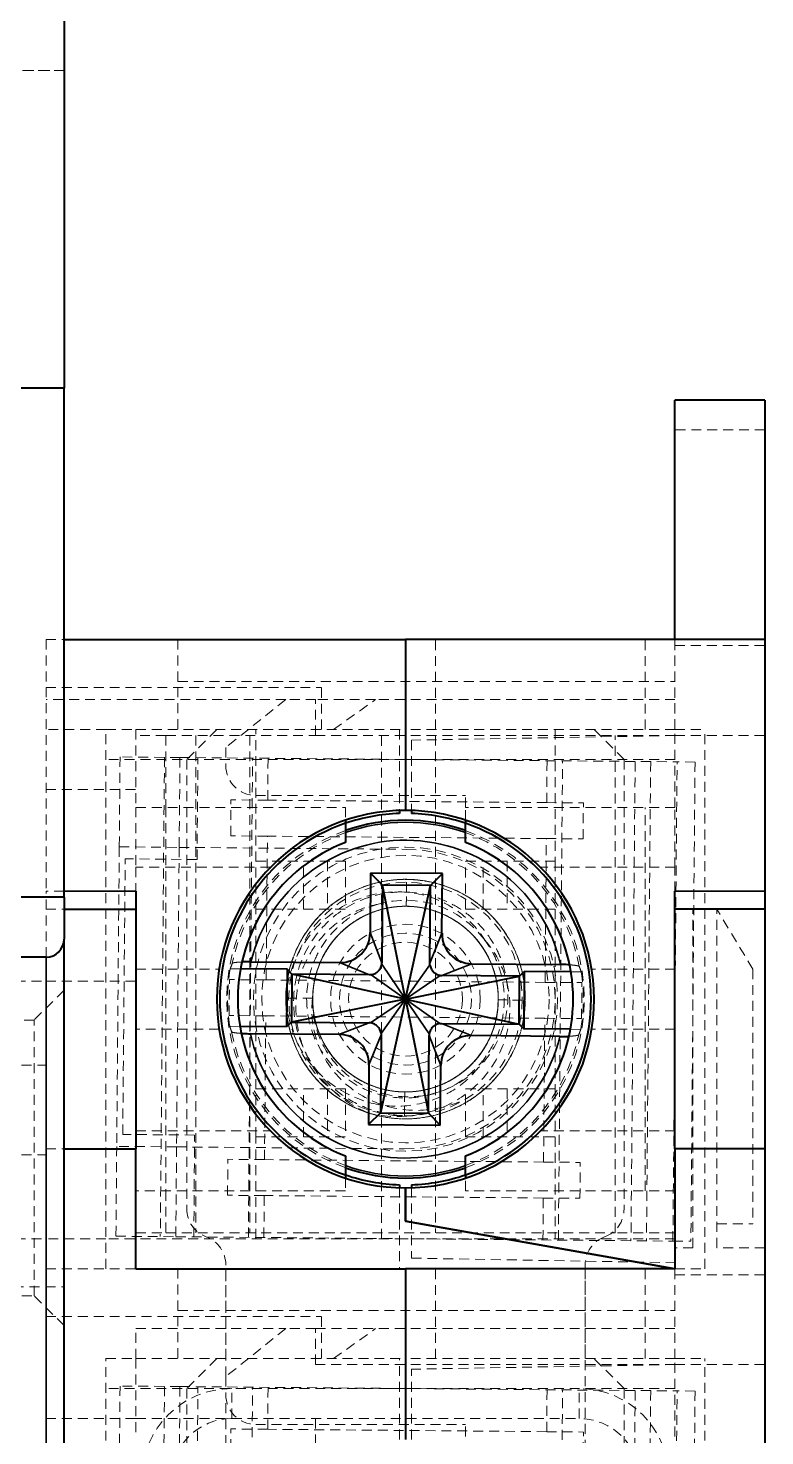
# Model space of a CAD drawing. Header units: inches. Extents: x 6934 to 18973, y 4254 to 7629.
# Drawn here: x 17143.18 to 17155.48, y 4884.96 to 4908.46 of the extents above; entities that cross this region are included whole.
import ezdxf

# ---------------------------------------------------------------- set-up
doc = ezdxf.new("R2010")
doc.units = ezdxf.units.IN
doc.header["$MEASUREMENT"] = 0
doc.linetypes.add('입력 정류부 ASSY$0$DASHED', pattern=[0.2067, 0.1654, -0.0413])
for name, color, linetype, lineweight, true_color in [('입력 정류부 ASSY$0$가려진 것(ISO)', 2, '입력 정류부 ASSY$0$DASHED', 18, 0xffff00), ('입력 정류부 ASSY$0$가려진 좁은 것(ISO)', 2, '입력 정류부 ASSY$0$DASHED', 18, 0xffff00), ('입력 정류부 ASSY$0$가시적인 것(ISO)', 3, 'Continuous', 40, 0x00ff00), ('입력 정류부 ASSY$0$가시적인 좁은 것(ISO)', 3, 'Continuous', 35, 0x00ff00)]:
    doc.layers.add(name, color=color, linetype=linetype, lineweight=lineweight, true_color=true_color)

# ---------------------------------------------------------------- blocks, each defined once
blk = doc.blocks.new('입력 정류부 ASSY')
at = {"layer": '입력 정류부 ASSY$0$가려진 것(ISO)'}
for p, q in [((489.704, 647.74), (488.504, 647.74)), ((488.504, 647.74), (489.704, 647.74)), ((489.404, 638.24), (489.404, 634.04)), ((489.404, 638.24), (489.704, 638.24)), ((491.604, 638.24), (491.604, 636.74)), ((499.404, 636.74), (499.404, 638.24)), ((499.904, 638.24), (499.904, 636.74)), ((499.904, 636.74), (499.904, 638.24)), ((499.904, 638.14), (501.404, 638.14)), ((491.604, 637.54), (499.904, 637.54)), ((489.404, 637.44), (494.004, 637.44)), ((493.404, 637.24), (492.404, 636.44)), ((493.904, 637.24), (493.404, 637.24)), ((493.904, 636.64), (493.904, 637.24)), ((494.004, 636.74), (494.004, 637.44)), ((494.204, 636.74), (494.904, 637.24)), ((499.904, 637.24), (494.904, 637.24)), ((490.404, 636.74), (489.404, 636.74)), ((490.404, 636.74), (490.904, 636.74)), ((490.404, 627.74), (490.404, 636.74)), ((490.904, 636.74), (490.904, 635.44)), ((490.904, 636.74), (495.404, 636.74)), ((491.404, 636.64), (490.904, 636.64)), ((491.404, 636.64), (493.904, 636.64)), ((492.254, 636.74), (491.754, 636.24)), ((491.904, 636.64), (491.904, 628.34)), ((492.804, 636.64), (492.804, 628.34)), ((492.904, 634.54), (492.904, 636.74)), ((499.904, 636.64), (493.904, 636.64)), ((495.004, 628.24), (495.004, 636.74)), ((495.304, 636.74), (495.304, 635.389)), ((499.904, 636.74), (495.404, 636.74)), ((499.904, 636.64), (495.504, 636.563)), ((495.504, 636.563), (495.504, 635.389)), ((495.904, 636.64), (495.904, 628.34)), ((497.904, 636.74), (497.904, 634.54)), ((499.054, 636.24), (498.554, 636.74)), ((499.904, 635.44), (499.904, 636.74)), ((499.904, 636.74), (500.404, 636.74)), ((499.904, 636.64), (501.404, 636.64)), ((500.404, 627.74), (500.404, 636.74)), ((492.404, 636.44), (492.404, 636.14)), ((490.639, 636.282), (490.626, 634.782)), ((491.639, 636.273), (490.639, 636.282)), ((491.639, 636.273), (499.939, 636.201)), ((491.754, 636.24), (491.754, 628.74)), ((491.924, 634.571), (491.939, 636.271)), ((499.054, 636.24), (499.054, 628.74)), ((499.869, 628.201), (499.939, 636.201)), ((500.239, 636.198), (499.939, 636.201)), ((500.239, 636.198), (500.169, 628.199)), ((489.404, 635.74), (490.904, 635.74)), ((492.904, 635.64), (496.404, 635.64)), ((496.404, 635.44), (496.404, 635.64)), ((490.904, 635.44), (490.904, 634.44)), ((490.904, 635.44), (494.404, 635.44)), ((492.486, 634.966), (492.491, 635.566)), ((493.104, 635.56), (492.491, 635.566)), ((497.762, 635.52), (493.104, 635.56)), ((494.404, 635.44), (494.404, 635.227)), ((496.404, 635.227), (496.404, 635.44)), ((499.904, 635.44), (496.404, 635.44)), ((497.762, 635.52), (498.375, 635.514)), ((498.37, 634.914), (498.375, 635.514)), ((499.904, 634.44), (499.904, 635.44)), ((493.099, 634.96), (492.486, 634.966)), ((497.757, 634.92), (493.099, 634.96)), ((497.757, 634.92), (498.37, 634.914)), ((490.626, 634.782), (490.583, 629.782)), ((490.626, 634.782), (491.626, 634.773)), ((491.626, 634.773), (491.583, 629.774)), ((491.626, 634.773), (495.426, 634.74)), ((490.684, 629.981), (490.725, 634.581)), ((491.924, 634.571), (490.725, 634.581)), ((490.904, 634.44), (490.904, 634.04)), ((493.15, 634.44), (490.904, 634.44)), ((492.904, 633.74), (492.904, 634.54)), ((494.404, 634.54), (492.904, 634.54)), ((493.704, 633.74), (493.704, 634.54)), ((494.404, 634.54), (494.404, 633.74)), ((496.404, 633.74), (496.404, 634.54)), ((497.904, 634.54), (496.404, 634.54)), ((497.104, 634.54), (497.104, 633.74)), ((499.904, 634.44), (497.659, 634.44)), ((497.904, 634.54), (497.904, 633.74)), ((499.904, 634.04), (499.904, 634.44)), ((489.404, 633.74), (489.404, 634.04)), ((489.404, 632.94), (489.404, 633.74)), ((489.404, 633.74), (489.704, 633.74)), ((492.904, 630.74), (492.904, 633.74)), ((492.904, 633.74), (494.404, 633.74)), ((496.404, 633.74), (497.904, 633.74)), ((497.904, 633.74), (497.904, 630.74)), ((500.204, 628.09), (500.204, 633.74)), ((500.604, 628.09), (500.604, 633.74)), ((501.204, 632.74), (500.604, 633.74)), ((487.304, 632.54), (489.404, 632.54)), ((489.404, 632.54), (490.904, 632.54)), ((490.904, 632.74), (492.294, 632.74)), ((492.46, 631.966), (492.465, 632.566)), ((493.078, 632.561), (492.465, 632.566)), ((492.65, 632.744), (492.479, 632.746)), ((497.736, 632.52), (493.078, 632.561)), ((498.338, 632.695), (498.167, 632.696)), ((499.904, 632.74), (498.514, 632.74)), ((501.204, 632.74), (501.204, 628.49)), ((489.704, 632.39), (489.204, 631.89)), ((497.736, 632.52), (498.349, 632.515)), ((498.344, 631.915), (498.349, 632.515)), ((489.204, 631.89), (488.204, 631.89)), ((489.204, 627.29), (489.204, 631.89)), ((493.072, 631.961), (492.46, 631.966)), ((497.731, 631.92), (493.072, 631.961)), ((497.731, 631.92), (498.344, 631.915)), ((492.294, 631.74), (490.904, 631.74)), ((492.642, 631.784), (492.471, 631.786)), ((498.33, 631.735), (498.159, 631.736)), ((499.904, 631.74), (498.514, 631.74)), ((486.604, 631.14), (489.404, 631.14)), ((492.904, 629.94), (492.904, 630.74)), ((494.404, 630.74), (492.904, 630.74)), ((493.704, 629.94), (493.704, 630.74)), ((494.404, 630.74), (494.404, 629.94)), ((496.404, 629.94), (496.404, 630.74)), ((497.904, 630.74), (496.404, 630.74)), ((497.104, 630.74), (497.104, 629.94)), ((497.904, 630.74), (497.904, 629.94)), ((491.884, 629.971), (490.684, 629.981)), ((490.904, 630.04), (493.15, 630.04)), ((491.87, 628.271), (491.884, 629.971)), ((499.904, 630.04), (497.659, 630.04)), ((489.404, 629.74), (489.704, 629.74)), ((490.583, 629.782), (490.57, 628.282)), ((491.583, 629.774), (490.583, 629.782)), ((491.583, 629.774), (495.382, 629.74)), ((492.904, 628.24), (492.904, 629.94)), ((492.904, 629.94), (494.404, 629.94)), ((496.404, 629.94), (497.904, 629.94)), ((497.904, 629.94), (497.904, 628.24)), ((486.604, 629.64), (489.404, 629.64)), ((492.434, 628.966), (492.439, 629.566)), ((493.051, 629.561), (492.439, 629.566)), ((497.71, 629.52), (493.051, 629.561)), ((497.71, 629.52), (498.323, 629.515)), ((498.317, 628.915), (498.323, 629.515)), ((494.404, 629.253), (494.404, 629.04)), ((496.404, 629.04), (496.404, 629.253)), ((494.404, 629.04), (490.904, 629.04)), ((495.304, 629.092), (495.304, 627.74)), ((495.504, 629.092), (495.504, 627.917)), ((499.904, 629.04), (496.404, 629.04)), ((493.046, 628.961), (492.434, 628.966)), ((497.705, 628.92), (493.046, 628.961)), ((497.705, 628.92), (498.317, 628.915)), ((490.904, 628.34), (491.404, 628.34)), ((491.404, 628.34), (498.904, 628.34)), ((499.904, 628.34), (498.904, 628.34)), ((500.604, 628.49), (501.204, 628.49)), ((487.304, 628.24), (489.404, 628.24)), ((490.404, 628.24), (489.404, 628.24)), ((490.57, 628.282), (491.57, 628.274)), ((491.57, 628.274), (499.869, 628.201)), ((499.869, 628.201), (500.169, 628.199)), ((500.204, 628.09), (499.904, 628.09)), ((501.404, 628.09), (500.604, 628.09)), ((495.504, 627.917), (499.904, 627.84)), ((489.404, 627.74), (490.904, 627.74)), ((491.604, 627.74), (491.604, 626.24)), ((492.404, 625.94), (492.404, 627.804)), ((492.404, 626.24), (492.404, 627.74)), ((498.404, 627.804), (498.404, 622.94)), ((498.404, 626.24), (498.404, 627.74)), ((498.404, 626.24), (498.404, 627.74)), ((499.404, 626.24), (499.404, 627.74)), ((499.904, 626.24), (499.904, 627.74)), ((499.904, 626.24), (499.904, 627.74)), ((499.904, 627.74), (500.404, 627.74)), ((499.904, 627.64), (501.404, 627.64)), ((473.204, 627.44), (489.704, 627.44)), ((488.204, 627.29), (489.204, 627.29)), ((489.704, 626.79), (489.204, 627.29)), ((489.404, 626.94), (494.004, 626.94)), ((491.604, 627.04), (499.904, 627.04)), ((494.004, 626.24), (494.004, 626.94)), ((490.904, 626.24), (490.904, 626.74)), ((490.904, 626.74), (493.404, 626.74)), ((493.404, 626.74), (492.404, 625.94)), ((493.904, 626.74), (493.404, 626.74)), ((493.904, 626.74), (494.904, 626.74)), ((493.904, 626.14), (493.904, 626.74)), ((494.204, 626.24), (494.904, 626.74)), ((499.904, 626.74), (494.904, 626.74)), ((490.404, 626.24), (490.904, 626.24)), ((490.404, 617.44), (490.404, 626.24)), ((490.904, 626.24), (490.904, 624.94)), ((490.904, 626.24), (495.404, 626.24)), ((492.254, 626.24), (491.754, 625.74)), ((495.304, 624.889), (495.304, 626.24)), ((499.904, 626.24), (495.404, 626.24)), ((499.054, 625.74), (498.554, 626.24)), ((499.904, 624.94), (499.904, 626.24)), ((499.904, 626.24), (500.404, 626.24)), ((500.404, 617.44), (500.404, 626.24)), ((499.904, 626.14), (493.904, 626.14)), ((499.904, 626.14), (495.504, 626.063)), ((495.504, 624.889), (495.504, 626.063)), ((499.904, 626.14), (501.404, 626.14)), ((490.639, 625.782), (490.626, 624.282)), ((491.639, 625.773), (490.639, 625.782)), ((491.639, 625.773), (499.939, 625.701)), ((491.754, 625.74), (491.754, 618.377)), ((491.924, 624.071), (491.939, 625.771)), ((492.404, 625.94), (492.404, 625.64)), ((499.054, 625.74), (499.054, 618.377)), ((492.404, 622.94), (492.404, 625.64)), ((499.869, 617.701), (499.939, 625.701)), ((500.239, 625.698), (499.939, 625.701)), ((500.239, 625.698), (500.169, 617.699)), ((489.404, 625.24), (490.904, 625.24)), ((490.904, 625.24), (492.504, 625.24)), ((492.486, 624.466), (492.491, 625.066)), ((493.104, 625.06), (492.491, 625.066)), ((492.904, 625.14), (496.404, 625.14)), ((497.762, 625.02), (493.104, 625.06)), ((493.904, 625.24), (493.904, 623.74)), ((496.404, 624.94), (496.404, 625.14)), ((497.762, 625.02), (498.375, 625.014)), ((498.37, 624.414), (498.375, 625.014))]:
    blk.add_line(p, q, dxfattribs=at)
for radius in [2.539, 2.4, 1.95, 1.25, 1.1, 0.95]:
    blk.add_circle((495.404, 632.24), radius, dxfattribs=at)
for centre, radius, start, end in [((492.904, 636.14), 0.5, 180, 270), ((495.404, 632.24), 2.986, 109.5668, 250.4332), ((495.404, 632.24), 2.986, 289.5668, 70.4332), ((495.404, 632.24), 2.5, 269.5, 89.5), ((495.404, 632.24), 1.55, 179.5859, 179.5), ((495.404, 632.24), 1.65, 36.986, 106.0238), ((495.404, 632.24), 2.969, 170.1948, 188.8052), ((495.404, 632.24), 2.969, 350.1948, 8.8052), ((492.254, 628.74), 0.5, 180, 249.5127), ((498.554, 628.74), 0.5, 290.4873, 0), ((491.904, 627.804), 0.5, 0, 69.5127), ((498.904, 627.804), 0.5, 110.4873, 180), ((492.504, 624.24), 1.5, 90, 180), ((498.304, 624.24), 1.5, 0, 90), ((492.904, 625.64), 0.5, 180, 270)]:
    blk.add_arc(centre, radius, start, end, dxfattribs=at)
for centre, major_axis, start_param, end_param in [((760.944, 629.52), (-268.627, 2.321), 6.245907, 6.249295), ((229.858, 634.155), (268.626, -2.367), 0.03389, 0.037279), ((760.951, 630.325), (-268.626, 2.367), 0.03389, 0.037279), ((229.865, 634.96), (268.627, -2.321), 6.245907, 6.249295)]:
    blk.add_ellipse(centre, major_axis=major_axis, ratio=0.099501, start_param=start_param, end_param=end_param, dxfattribs=at)
for points, knots in [([(493.406, 632.258), (493.405, 632.106), (493.421, 631.955), (493.485, 631.666), (493.531, 631.529), (493.646, 631.28), (493.712, 631.167), (493.865, 630.958), (493.951, 630.861), (494.245, 630.592), (494.48, 630.449), (494.856, 630.314), (494.983, 630.282), (495.407, 630.218), (495.653, 630.249), (496.079, 630.342), (496.321, 630.447), (496.655, 630.674), (496.766, 630.768), (497.055, 631.077), (497.189, 631.309), (497.317, 631.652), (497.348, 631.765), (497.402, 632.056), (497.411, 632.235), (497.372, 632.707), (497.285, 632.952), (497.087, 633.339), (496.956, 633.518), (496.701, 633.768), (496.593, 633.854), (496.321, 634.028), (496.152, 634.104), (495.724, 634.23), (495.457, 634.254), (495.033, 634.211), (494.872, 634.175), (494.459, 634.024), (494.255, 633.888), (493.959, 633.632), (493.834, 633.49), (493.64, 633.194), (493.566, 633.044), (493.414, 632.602), (493.397, 632.34), (493.418, 631.976), (493.444, 631.824), (493.523, 631.555), (493.57, 631.437), (493.671, 631.239), (493.721, 631.157), (493.832, 631.001), (493.893, 630.928), (494.047, 630.767), (494.144, 630.684), (494.465, 630.458), (494.712, 630.347), (495.064, 630.267), (495.159, 630.253), (495.377, 630.237), (495.499, 630.239), (495.746, 630.267), (495.871, 630.293), (496.147, 630.378), (496.296, 630.445), (496.616, 630.637), (496.821, 630.797), (497.159, 631.246), (497.275, 631.492), (497.381, 631.908), (497.402, 632.069), (497.404, 632.384), (497.388, 632.536), (497.32, 632.831), (497.27, 632.972), (497.09, 633.344), (496.928, 633.559), (496.638, 633.819), (496.536, 633.894), (496.314, 634.026), (496.194, 634.082), (495.951, 634.167), (495.827, 634.198), (495.545, 634.239), (495.387, 634.244), (495.017, 634.213), (494.762, 634.158), (494.33, 633.937), (494.175, 633.827), (493.834, 633.507), (493.684, 633.286), (493.473, 632.822), (493.414, 632.569), (493.399, 632.047), (493.442, 631.785), (493.616, 631.316), (493.747, 631.085), (494.053, 630.758), (494.175, 630.656), (494.453, 630.475), (494.609, 630.399), (494.771, 630.345)], [-3.390178, -3.390178, -3.390178, -3.390178, -3.371636, -3.371636, -3.353997, -3.353997, -3.338157, -3.338157, -3.322382, -3.322382, -3.289638, -3.289638, -3.273696, -3.273696, -3.237281, -3.237281, -3.184004, -3.184004, -3.154198, -3.154198, -3.097138, -3.097138, -3.070006, -3.070006, -3.029066, -3.029066, -2.960825, -2.960825, -2.892156, -2.892156, -2.848915, -2.848915, -2.790998, -2.790998, -2.707711, -2.707711, -2.655539, -2.655539, -2.56855, -2.56855, -2.487686, -2.487686, -2.416001, -2.416001, -2.286286, -2.286286, -2.191721, -2.191721, -2.113793, -2.113793, -2.054865, -2.054865, -1.996119, -1.996119, -1.91739, -1.91739, -1.753633, -1.753633, -1.694344, -1.694344, -1.618881, -1.618881, -1.539938, -1.539938, -1.439192, -1.439192, -1.307156, -1.307156, -1.188354, -1.188354, -1.11572, -1.11572, -1.047455, -1.047455, -0.980954, -0.980954, -0.86399, -0.86399, -0.807694, -0.807694, -0.748738, -0.748738, -0.691828, -0.691828, -0.621275, -0.621275, -0.525499, -0.525499, -0.46514, -0.46514, -0.375145, -0.375145, -0.280571, -0.280571, -0.186369, -0.186369, -0.099543, -0.099543, -0.051517, -0.051517, 0, 0, 0, 0]), ([(493.405, 632.259), (493.404, 632.06), (493.432, 631.863), (493.543, 631.484), (493.626, 631.304), (493.808, 631.029), (493.891, 630.927), (494.151, 630.666), (494.364, 630.511), (494.761, 630.341), (494.91, 630.296), (495.188, 630.248), (495.315, 630.239), (495.702, 630.247), (495.962, 630.304), (496.343, 630.468), (496.477, 630.545), (496.706, 630.717), (496.802, 630.805), (497.061, 631.093), (497.194, 631.315), (497.348, 631.734), (497.415, 631.988), (497.393, 632.562), (497.336, 632.823), (497.16, 633.208), (497.083, 633.337), (496.916, 633.556), (496.829, 633.65), (496.537, 633.908), (496.306, 634.043), (495.941, 634.17), (495.818, 634.201), (495.391, 634.264), (495.136, 634.229), (494.699, 634.129), (494.469, 634.022), (494.009, 633.71), (493.843, 633.504), (493.608, 633.146), (493.5, 632.908), (493.419, 632.512), (493.406, 632.385), (493.403, 632.131), (493.415, 632.004), (493.485, 631.624), (493.583, 631.377), (493.861, 630.943), (494.037, 630.758), (494.351, 630.536), (494.463, 630.472), (494.77, 630.334), (494.971, 630.278), (495.438, 630.223), (495.698, 630.245), (496.178, 630.383), (496.417, 630.495), (496.738, 630.745), (496.832, 630.834), (497.005, 631.034), (497.083, 631.146), (497.276, 631.492), (497.357, 631.745), (497.42, 632.257), (497.402, 632.511), (497.302, 632.882), (497.256, 633.003), (497.106, 633.309), (496.983, 633.484), (496.745, 633.73), (496.644, 633.815), (496.332, 634.029), (496.101, 634.129), (495.59, 634.25), (495.325, 634.254), (494.948, 634.192), (494.818, 634.157), (494.452, 634.016), (494.228, 633.876), (493.848, 633.523), (493.698, 633.314), (493.532, 632.947), (493.487, 632.812), (493.426, 632.538), (493.409, 632.398), (493.407, 632.258)], [0.000007, 0.000007, 0.000007, 0.000007, 0.059582, 0.059582, 0.118821, 0.118821, 0.158155, 0.158155, 0.229336, 0.229336, 0.268735, 0.268735, 0.301028, 0.301028, 0.366976, 0.366976, 0.406311, 0.406311, 0.439283, 0.439283, 0.504207, 0.504207, 0.552518, 0.552518, 0.589706, 0.589706, 0.609756, 0.609756, 0.626991, 0.626991, 0.662667, 0.662667, 0.679781, 0.679781, 0.721417, 0.721417, 0.783482, 0.783482, 0.869921, 0.869921, 0.97609, 0.97609, 1.024938, 1.024938, 1.073527, 1.073527, 1.173463, 1.173463, 1.271705, 1.271705, 1.321067, 1.321067, 1.401021, 1.401021, 1.502193, 1.502193, 1.59454, 1.59454, 1.637187, 1.637187, 1.682247, 1.682247, 1.768915, 1.768915, 1.854267, 1.854267, 1.897098, 1.897098, 1.967955, 1.967955, 2.011749, 2.011749, 2.094026, 2.094026, 2.186933, 2.186933, 2.23734, 2.23734, 2.334908, 2.334908, 2.433523, 2.433523, 2.487015, 2.487015, 2.540015, 2.540015, 2.540015, 2.540015]), ([(496.747, 633.2), (496.69, 633.293), (496.625, 633.381), (496.467, 633.555), (496.372, 633.64), (496.134, 633.81), (495.937, 633.923), (495.466, 634.032), (495.231, 634.048), (494.746, 633.969), (494.52, 633.885), (494.052, 633.601), (493.882, 633.408), (493.673, 633.125), (493.587, 632.966), (493.459, 632.623), (493.419, 632.442), (493.405, 632.259)], [0.0045848, 0.0045848, 0.0045848, 0.0045848, 0.0372467, 0.0372467, 0.0751879, 0.0751879, 0.1248691, 0.1248691, 0.1621487, 0.1621487, 0.1969453, 0.1969453, 0.2422713, 0.2422713, 0.2904655, 0.2904655, 0.3390433, 0.3390433, 0.3390433, 0.3390433]), ([(493.854, 632.251), (493.849, 632.118), (493.861, 631.984), (493.919, 631.722), (493.965, 631.596), (494.12, 631.293), (494.25, 631.129), (494.486, 630.927), (494.572, 630.867), (494.847, 630.713), (495.05, 630.646), (495.472, 630.596), (495.685, 630.612), (496.094, 630.725), (496.288, 630.821), (496.631, 631.084), (496.776, 631.25), (496.997, 631.631), (497.069, 631.844), (497.128, 632.285), (497.114, 632.51), (497.029, 632.834), (496.99, 632.94), (496.848, 633.233), (496.713, 633.421), (496.445, 633.659), (496.352, 633.727), (496.154, 633.843), (496.049, 633.892), (495.723, 634.006), (495.493, 634.038), (495.149, 634.021), (495.033, 634.004), (494.807, 633.948), (494.696, 633.908), (494.375, 633.758), (494.181, 633.615), (493.856, 633.26), (493.729, 633.05), (493.565, 632.597), (493.529, 632.357), (493.547, 631.875), (493.604, 631.637), (493.754, 631.303), (493.817, 631.195), (494.032, 630.894), (494.213, 630.724), (494.564, 630.501), (494.719, 630.43), (495.046, 630.329), (495.216, 630.3), (495.387, 630.294)], [-1.467475, -1.467475, -1.467475, -1.467475, -1.421358, -1.421358, -1.374964, -1.374964, -1.303542, -1.303542, -1.267757, -1.267757, -1.194711, -1.194711, -1.122411, -1.122411, -1.049221, -1.049221, -0.974178, -0.974178, -0.897563, -0.897563, -0.821369, -0.821369, -0.782976, -0.782976, -0.709701, -0.709701, -0.675322, -0.675322, -0.64062, -0.64062, -0.571763, -0.571763, -0.536741, -0.536741, -0.501709, -0.501709, -0.430115, -0.430115, -0.35782, -0.35782, -0.286329, -0.286329, -0.213765, -0.213765, -0.176539, -0.176539, -0.102866, -0.102866, -0.051425, -0.051425, -0.000047, -0.000047, -0.000047, -0.000047]), ([(494.772, 630.346), (494.567, 630.431), (494.377, 630.55), (494.07, 630.821), (493.924, 630.984), (493.687, 631.417), (493.612, 631.661), (493.561, 632.135), (493.577, 632.366), (493.702, 632.827), (493.812, 633.022), (494.054, 633.341), (494.21, 633.487), (494.57, 633.716), (494.756, 633.788), (494.949, 633.825)], [0.0000368, 0.0000368, 0.0000368, 0.0000368, 0.066496, 0.066496, 0.1229128, 0.1229128, 0.1807284, 0.1807284, 0.2333007, 0.2333007, 0.29152, 0.29152, 0.3555191, 0.3555191, 0.4215744, 0.4215744, 0.4215744, 0.4215744]), ([(494.949, 633.826), (494.766, 633.774), (494.593, 633.69), (494.267, 633.454), (494.12, 633.298), (493.95, 633.028), (493.902, 632.931), (493.826, 632.732), (493.797, 632.629), (493.742, 632.315), (493.747, 632.1), (493.814, 631.789), (493.846, 631.687), (493.965, 631.41), (494.073, 631.246), (494.28, 631.028), (494.361, 630.958), (494.534, 630.835), (494.625, 630.782), (494.916, 630.65), (495.126, 630.6), (495.446, 630.587), (495.552, 630.593), (495.867, 630.642), (496.068, 630.715), (496.342, 630.878), (496.428, 630.942), (496.587, 631.085), (496.659, 631.164), (496.85, 631.418), (496.943, 631.609), (497.025, 631.915), (497.043, 632.02), (497.064, 632.317), (497.044, 632.508), (496.964, 632.788), (496.928, 632.882), (496.838, 633.063), (496.785, 633.149), (496.724, 633.23)], [-0.8404494, -0.8404494, -0.8404494, -0.8404494, -0.783137, -0.783137, -0.7194337, -0.7194337, -0.687226, -0.687226, -0.6552146, -0.6552146, -0.5913606, -0.5913606, -0.5594308, -0.5594308, -0.5008563, -0.5008563, -0.4689192, -0.4689192, -0.4371665, -0.4371665, -0.3730272, -0.3730272, -0.3409886, -0.3409886, -0.2773983, -0.2773983, -0.2451589, -0.2451589, -0.21318, -0.21318, -0.1498121, -0.1498121, -0.1178841, -0.1178841, -0.0605763, -0.0605763, -0.0304348, -0.0304348, -0.0000152, -0.0000152, -0.0000152, -0.0000152]), ([(495.418, 633.789), (495.295, 633.791), (495.173, 633.778), (494.934, 633.722), (494.818, 633.68), (494.533, 633.536), (494.373, 633.413), (494.08, 633.083), (493.989, 632.892), (493.875, 632.553), (493.845, 632.358), (493.869, 631.949), (493.922, 631.748), (494.099, 631.381), (494.221, 631.218), (494.524, 630.95), (494.699, 630.847), (495.113, 630.699), (495.322, 630.684), (495.686, 630.705), (495.879, 630.752), (496.241, 630.92), (496.409, 631.044), (496.646, 631.302), (496.772, 631.468), (496.928, 631.896), (496.96, 632.099), (496.945, 632.509), (496.896, 632.706), (496.727, 633.07), (496.611, 633.233), (496.3, 633.527), (496.115, 633.628), (495.794, 633.749), (495.597, 633.796), (495.161, 633.784), (494.96, 633.738), (494.586, 633.572), (494.419, 633.454), (494.143, 633.161), (494.034, 632.991), (493.872, 632.58), (493.852, 632.37), (493.859, 632.069), (493.88, 631.861), (494.06, 631.443), (494.179, 631.272), (494.441, 631.016), (494.605, 630.89), (495.017, 630.727), (495.217, 630.689), (495.654, 630.692), (495.853, 630.748), (496.188, 630.89), (496.352, 630.999), (496.629, 631.271), (496.741, 631.433), (496.889, 631.765), (496.948, 631.964), (496.958, 632.401), (496.924, 632.601), (496.768, 633.016), (496.646, 633.182), (496.394, 633.449), (496.225, 633.57), (495.81, 633.758), (495.603, 633.783), (495.302, 633.795), (495.091, 633.778), (494.678, 633.623), (494.506, 633.518), (494.208, 633.247), (494.087, 633.082), (493.915, 632.711), (493.865, 632.51), (493.845, 632.075), (493.889, 631.877), (494.004, 631.554), (494.103, 631.367), (494.391, 631.051), (494.551, 630.933), (494.912, 630.757), (495.109, 630.704), (495.519, 630.682), (495.722, 630.711), (496.153, 630.859), (496.321, 630.983), (496.583, 631.214), (496.71, 631.38), (496.884, 631.74), (496.935, 631.932), (496.962, 632.295), (496.951, 632.504), (496.81, 632.921), (496.709, 633.098), (496.447, 633.405), (496.286, 633.531), (495.922, 633.714), (495.722, 633.771), (495.314, 633.801), (495.118, 633.775), (494.777, 633.666), (494.585, 633.579), (494.249, 633.292), (494.124, 633.134), (493.975, 632.851), (493.931, 632.736), (493.871, 632.498), (493.856, 632.376), (493.855, 632.254)], [-3.71751, -3.71751, -3.71751, -3.71751, -3.680765, -3.680765, -3.643813, -3.643813, -3.584064, -3.584064, -3.510267, -3.510267, -3.424595, -3.424595, -3.339463, -3.339463, -3.254377, -3.254377, -3.171458, -3.171458, -3.071401, -3.071401, -2.95727, -2.95727, -2.837433, -2.837433, -2.752805, -2.752805, -2.685785, -2.685785, -2.616291, -2.616291, -2.550204, -2.550204, -2.471868, -2.471868, -2.398672, -2.398672, -2.334832, -2.334832, -2.270057, -2.270057, -2.207551, -2.207551, -2.130572, -2.130572, -2.067948, -2.067948, -2.017175, -2.017175, -1.976711, -1.976711, -1.943475, -1.943475, -1.903979, -1.903979, -1.85879, -1.85879, -1.813602, -1.813602, -1.774105, -1.774105, -1.740869, -1.740869, -1.700406, -1.700406, -1.649633, -1.649633, -1.587009, -1.587009, -1.510029, -1.510029, -1.447524, -1.447524, -1.382749, -1.382749, -1.318909, -1.318909, -1.245713, -1.245713, -1.167376, -1.167376, -1.10129, -1.10129, -1.031796, -1.031796, -0.964776, -0.964776, -0.880148, -0.880148, -0.760311, -0.760311, -0.64618, -0.64618, -0.546123, -0.546123, -0.463204, -0.463204, -0.378118, -0.378118, -0.292986, -0.292986, -0.207313, -0.207313, -0.133516, -0.133516, -0.073768, -0.073768, -0.036816, -0.036816, -0.000071, -0.000071, -0.000071, -0.000071]), ([(496.954, 632.227), (496.955, 632.349), (496.942, 632.472), (496.886, 632.711), (496.844, 632.826), (496.7, 633.112), (496.577, 633.272), (496.247, 633.564), (496.056, 633.655), (495.717, 633.77), (495.522, 633.8), (495.113, 633.776), (494.912, 633.723), (494.545, 633.546), (494.382, 633.423), (494.114, 633.121), (494.011, 632.946), (493.863, 632.531), (493.848, 632.322), (493.869, 631.958), (493.916, 631.766), (494.084, 631.403), (494.208, 631.235), (494.466, 630.999), (494.632, 630.872), (495.06, 630.717), (495.263, 630.685), (495.673, 630.699), (495.871, 630.748), (496.234, 630.918), (496.397, 631.034), (496.691, 631.345), (496.792, 631.53), (496.913, 631.851), (496.96, 632.048), (496.948, 632.483), (496.902, 632.685), (496.736, 633.059), (496.618, 633.226), (496.325, 633.502), (496.155, 633.61), (495.744, 633.772), (495.534, 633.793), (495.233, 633.786), (495.025, 633.764), (494.607, 633.584), (494.436, 633.466), (494.18, 633.204), (494.054, 633.04), (493.891, 632.628), (493.853, 632.428), (493.856, 631.991), (493.912, 631.791), (494.054, 631.457), (494.163, 631.292), (494.435, 631.016), (494.597, 630.904), (494.929, 630.756), (495.128, 630.696), (495.565, 630.686), (495.765, 630.721), (496.18, 630.876), (496.346, 630.999), (496.613, 631.25), (496.734, 631.419), (496.922, 631.835), (496.947, 632.042), (496.959, 632.343), (496.942, 632.553), (496.787, 632.967), (496.682, 633.138), (496.411, 633.437), (496.246, 633.558), (495.875, 633.73), (495.674, 633.779), (495.239, 633.799), (495.041, 633.755), (494.718, 633.64), (494.531, 633.542), (494.215, 633.254), (494.097, 633.093), (493.921, 632.732), (493.868, 632.536), (493.846, 632.126), (493.875, 631.923), (494.023, 631.492), (494.147, 631.323), (494.378, 631.062), (494.544, 630.935), (494.904, 630.76), (495.096, 630.71), (495.459, 630.683), (495.668, 630.694), (496.085, 630.834), (496.262, 630.935), (496.57, 631.198), (496.695, 631.358), (496.878, 631.722), (496.935, 631.923), (496.965, 632.33), (496.939, 632.526), (496.831, 632.867), (496.743, 633.06), (496.456, 633.395), (496.298, 633.52), (496.015, 633.669), (495.9, 633.714), (495.662, 633.773), (495.54, 633.789), (495.418, 633.789)], [-3.717517, -3.717517, -3.717517, -3.717517, -3.680772, -3.680772, -3.64382, -3.64382, -3.584071, -3.584071, -3.510274, -3.510274, -3.424602, -3.424602, -3.339469, -3.339469, -3.254383, -3.254383, -3.171464, -3.171464, -3.071407, -3.071407, -2.957276, -2.957276, -2.837439, -2.837439, -2.752811, -2.752811, -2.685791, -2.685791, -2.616296, -2.616296, -2.55021, -2.55021, -2.471873, -2.471873, -2.398677, -2.398677, -2.334837, -2.334837, -2.270062, -2.270062, -2.207556, -2.207556, -2.130577, -2.130577, -2.067952, -2.067952, -2.017179, -2.017179, -1.976716, -1.976716, -1.94348, -1.94348, -1.903983, -1.903983, -1.858795, -1.858795, -1.813606, -1.813606, -1.77411, -1.77411, -1.740874, -1.740874, -1.70041, -1.70041, -1.649637, -1.649637, -1.587013, -1.587013, -1.510033, -1.510033, -1.447528, -1.447528, -1.382752, -1.382752, -1.318913, -1.318913, -1.245717, -1.245717, -1.16738, -1.16738, -1.101293, -1.101293, -1.031799, -1.031799, -0.964779, -0.964779, -0.880151, -0.880151, -0.760313, -0.760313, -0.646183, -0.646183, -0.546126, -0.546126, -0.463207, -0.463207, -0.37812, -0.37812, -0.292988, -0.292988, -0.207315, -0.207315, -0.133518, -0.133518, -0.073769, -0.073769, -0.036817, -0.036817, -0.000073, -0.000073, -0.000073, -0.000073]), ([(495.391, 630.691), (495.513, 630.69), (495.636, 630.703), (495.875, 630.758), (495.99, 630.801), (496.276, 630.945), (496.436, 631.067), (496.728, 631.398), (496.819, 631.588), (496.934, 631.928), (496.964, 632.123), (496.94, 632.531), (496.887, 632.732), (496.71, 633.1), (496.588, 633.262), (496.285, 633.53), (496.11, 633.634), (495.695, 633.782), (495.486, 633.797), (495.122, 633.776), (494.93, 633.729), (494.567, 633.561), (494.399, 633.436), (494.163, 633.179), (494.036, 633.013), (493.881, 632.585), (493.849, 632.382), (493.863, 631.972), (493.912, 631.774), (494.082, 631.41), (494.198, 631.248), (494.509, 630.954), (494.694, 630.852), (495.015, 630.732), (495.212, 630.684), (495.647, 630.697), (495.849, 630.743), (496.223, 630.908), (496.39, 631.027), (496.666, 631.32), (496.774, 631.49), (496.936, 631.9), (496.957, 632.111), (496.95, 632.412), (496.929, 632.619), (496.749, 633.038), (496.63, 633.209), (496.368, 633.465), (496.204, 633.59), (495.792, 633.753), (495.592, 633.791), (495.155, 633.789), (494.955, 633.733), (494.621, 633.591), (494.456, 633.482), (494.18, 633.21), (494.068, 633.047), (493.92, 632.715), (493.86, 632.517), (493.85, 632.08), (493.885, 631.879), (494.04, 631.464), (494.163, 631.298), (494.414, 631.032), (494.583, 630.91), (494.999, 630.723), (495.206, 630.698), (495.507, 630.686), (495.717, 630.702), (496.131, 630.857), (496.303, 630.963), (496.601, 631.234), (496.722, 631.399), (496.894, 631.769), (496.943, 631.97), (496.963, 632.405), (496.919, 632.604), (496.804, 632.927), (496.706, 633.113), (496.418, 633.429), (496.257, 633.548), (495.896, 633.724), (495.7, 633.776), (495.29, 633.798), (495.087, 633.77), (494.656, 633.621), (494.487, 633.498), (494.226, 633.266), (494.099, 633.1), (493.924, 632.74), (493.874, 632.549), (493.847, 632.186), (493.858, 631.976), (493.999, 631.559), (494.099, 631.382), (494.362, 631.075), (494.522, 630.95), (494.886, 630.766), (495.087, 630.71), (495.494, 630.679), (495.69, 630.706), (496.031, 630.814), (496.224, 630.902), (496.559, 631.189), (496.684, 631.346), (496.833, 631.629), (496.878, 631.744), (496.937, 631.982), (496.953, 632.104), (496.954, 632.227)], [0.000047, 0.000047, 0.000047, 0.000047, 0.036804, 0.036804, 0.073743, 0.073743, 0.13349, 0.13349, 0.207286, 0.207286, 0.292956, 0.292956, 0.378087, 0.378087, 0.463171, 0.463171, 0.546088, 0.546088, 0.646143, 0.646143, 0.760271, 0.760271, 0.880105, 0.880105, 0.964732, 0.964732, 1.03175, 1.03175, 1.101243, 1.101243, 1.167328, 1.167328, 1.245663, 1.245663, 1.318857, 1.318857, 1.382695, 1.382695, 1.447469, 1.447469, 1.509973, 1.509973, 1.586951, 1.586951, 1.649574, 1.649574, 1.700346, 1.700346, 1.740808, 1.740808, 1.774044, 1.774044, 1.813539, 1.813539, 1.858727, 1.858727, 1.903914, 1.903914, 1.94341, 1.94341, 1.976645, 1.976645, 2.017108, 2.017108, 2.067879, 2.067879, 2.130502, 2.130502, 2.20748, 2.20748, 2.269984, 2.269984, 2.334758, 2.334758, 2.398596, 2.398596, 2.471791, 2.471791, 2.550126, 2.550126, 2.61621, 2.61621, 2.685703, 2.685703, 2.752722, 2.752722, 2.837348, 2.837348, 2.957183, 2.957183, 3.07131, 3.07131, 3.171365, 3.171365, 3.254282, 3.254282, 3.339367, 3.339367, 3.424497, 3.424497, 3.510168, 3.510168, 3.583963, 3.583963, 3.64371, 3.64371, 3.680662, 3.680662, 3.717405, 3.717405, 3.717405, 3.717405]), ([(493.855, 632.254), (493.854, 632.145), (493.864, 632.036), (493.908, 631.823), (493.941, 631.719), (494.065, 631.436), (494.18, 631.269), (494.505, 630.952), (494.695, 630.855), (495.022, 630.724), (495.224, 630.688), (495.571, 630.693), (495.781, 630.715), (496.197, 630.894), (496.364, 631.007), (496.659, 631.304), (496.767, 631.48), (496.933, 631.883), (496.955, 632.093), (496.953, 632.389), (496.934, 632.599), (496.759, 633.019), (496.648, 633.186), (496.372, 633.467), (496.206, 633.581), (495.789, 633.764), (495.58, 633.787), (495.284, 633.793), (495.074, 633.775), (494.668, 633.616), (494.49, 633.511), (494.188, 633.221), (494.072, 633.056), (493.886, 632.643), (493.86, 632.434), (493.849, 632.087), (493.882, 631.884), (494.007, 631.555), (494.101, 631.364), (494.412, 631.034), (494.577, 630.915), (494.857, 630.786), (494.961, 630.751), (495.173, 630.704), (495.282, 630.692), (495.391, 630.691)], [-1.467544, -1.467544, -1.467544, -1.467544, -1.434845, -1.434845, -1.402183, -1.402183, -1.342612, -1.342612, -1.266807, -1.266807, -1.160829, -1.160829, -1.086491, -1.086491, -1.028607, -1.028607, -0.964311, -0.964311, -0.876608, -0.876608, -0.795575, -0.795575, -0.733796, -0.733796, -0.672017, -0.672017, -0.590984, -0.590984, -0.50328, -0.50328, -0.438984, -0.438984, -0.381101, -0.381101, -0.306762, -0.306762, -0.200784, -0.200784, -0.124979, -0.124979, -0.065409, -0.065409, -0.032727, -0.032727, -0.000047, -0.000047, -0.000047, -0.000047]), ([(496.724, 633.23), (496.806, 633.138), (496.91, 633.002), (497.067, 632.654), (497.114, 632.486), (497.172, 632.024), (497.127, 631.787), (497.041, 631.476), (496.956, 631.245), (496.62, 630.814), (496.434, 630.653), (495.99, 630.399), (495.75, 630.329), (495.278, 630.263), (495.02, 630.279), (494.771, 630.344)], [0.0003867, 0.0003867, 0.0003867, 0.0003867, 0.036933, 0.036933, 0.0670381, 0.0670381, 0.1181535, 0.1181535, 0.1677528, 0.1677528, 0.2070199, 0.2070199, 0.2508461, 0.2508461, 0.3025255, 0.3025255, 0.3025255, 0.3025255]), ([(492.674, 632.86), (492.649, 632.859), (492.625, 632.858), (492.578, 632.853), (492.552, 632.85), (492.523, 632.844), (492.514, 632.84), (492.512, 632.836)], [-0.03039823, -0.03039823, -0.03039823, -0.03039823, -0.02243125, -0.02243125, -0.01111462, -0.01111462, -0.00052219, -0.00052219, -0.00052219, -0.00052219]), ([(498.306, 632.785), (498.305, 632.789), (498.295, 632.793), (498.266, 632.8), (498.241, 632.804), (498.194, 632.809), (498.17, 632.811), (498.145, 632.812)], [-0.17980618, -0.17980618, -0.17980618, -0.17980618, -0.16921375, -0.16921375, -0.15789712, -0.15789712, -0.14993013, -0.14993013, -0.14993013, -0.14993013]), ([(493.406, 632.259), (493.421, 632.02), (493.478, 631.784), (493.65, 631.398), (493.769, 631.194), (494.145, 630.823), (494.355, 630.684), (494.804, 630.498), (495.028, 630.453), (495.484, 630.453), (495.709, 630.497), (496.094, 630.649), (496.26, 630.746), (496.543, 630.991), (496.661, 631.135), (496.754, 631.294)], [0.0000003, 0.0000003, 0.0000003, 0.0000003, 0.0716294, 0.0716294, 0.1268768, 0.1268768, 0.1753995, 0.1753995, 0.2224904, 0.2224904, 0.2683989, 0.2683989, 0.3069655, 0.3069655, 0.3443353, 0.3443353, 0.3443353, 0.3443353]), ([(493.855, 632.254), (493.788, 632.254), (493.721, 632.255), (493.588, 632.256), (493.521, 632.257), (493.454, 632.257)], [-0.04630337, -0.04630337, -0.04630337, -0.04630337, -0.0231476, -0.0231476, -0.00002676, -0.00002676, -0.00002676, -0.00002676]), ([(493.854, 632.254), (493.825, 632.026), (493.847, 631.788), (493.919, 631.563), (493.992, 631.338), (494.114, 631.127), (494.282, 630.946), (494.45, 630.765), (494.666, 630.615), (494.902, 630.518), (495.138, 630.421), (495.395, 630.375), (495.654, 630.384), (495.914, 630.393), (496.175, 630.457), (496.415, 630.573)], [0, 0, 0, 0, 0.2, 0.2, 0.2, 0.4, 0.4, 0.4, 0.6, 0.6, 0.6, 0.8, 0.8, 0.8, 1, 1, 1, 1]), ([(492.502, 631.695), (492.504, 631.691), (492.513, 631.687), (492.542, 631.68), (492.568, 631.676), (492.614, 631.672), (492.639, 631.67), (492.664, 631.668)], [-0.17980618, -0.17980618, -0.17980618, -0.17980618, -0.16921375, -0.16921375, -0.15789712, -0.15789712, -0.14993013, -0.14993013, -0.14993013, -0.14993013]), ([(498.135, 631.62), (498.16, 631.621), (498.184, 631.623), (498.23, 631.627), (498.256, 631.631), (498.285, 631.637), (498.295, 631.641), (498.296, 631.644)], [-0.03039823, -0.03039823, -0.03039823, -0.03039823, -0.02243125, -0.02243125, -0.01111462, -0.01111462, -0.00052219, -0.00052219, -0.00052219, -0.00052219]), ([(495.387, 630.294), (495.412, 630.294), (495.436, 630.293), (495.484, 630.293), (495.509, 630.294), (495.533, 630.295)], [-0.01457087, -0.01457087, -0.01457087, -0.01457087, -0.00729764, -0.00729764, -0.00001596, -0.00001596, -0.00001596, -0.00001596])]:
    blk.add_open_spline(points, degree=3, knots=knots, dxfattribs=at)
for points in [[(494.949, 633.826), (494.949, 633.826), (494.949, 633.826), (494.949, 633.826)], [(496.722, 633.233), (496.723, 633.232), (496.724, 633.231), (496.724, 633.23)], [(496.722, 633.233), (496.722, 633.233), (496.722, 633.233), (496.722, 633.233)]]:
    blk.add_open_spline(points, degree=3, dxfattribs=at)
at = {"layer": '입력 정류부 ASSY$0$가려진 좁은 것(ISO)'}
for p, q in [((501.404, 641.74), (499.904, 641.74)), ((495.904, 636.74), (495.904, 638.24)), ((493.404, 637.24), (489.404, 637.24)), ((494.904, 637.24), (493.904, 637.24)), ((491.404, 636.64), (491.404, 635.44)), ((498.904, 628.34), (498.904, 636.64)), ((499.904, 636.24), (490.404, 636.24)), ((491.381, 636.276), (491.311, 628.276)), ((491.639, 636.273), (491.626, 634.773)), ((492.781, 628.263), (492.851, 636.263)), ((493.104, 635.56), (493.11, 636.26)), ((497.762, 635.52), (497.768, 636.22)), ((497.957, 628.218), (498.027, 636.218)), ((499.239, 636.207), (499.169, 628.207)), ((499.498, 636.205), (499.428, 628.205)), ((491.404, 635.44), (491.404, 629.04)), ((499.404, 629.04), (499.404, 635.44)), ((493.078, 632.561), (493.099, 634.96)), ((497.736, 632.52), (497.757, 634.92)), ((494.104, 634.54), (494.104, 633.74)), ((496.704, 633.74), (496.704, 634.54)), ((495.418, 633.79), (495.421, 634.19)), ((495.421, 634.19), (495.418, 633.79)), ((489.704, 634.04), (489.404, 634.04)), ((493.454, 632.257), (493.406, 632.258)), ((493.406, 632.258), (493.454, 632.257)), ((497.354, 632.223), (496.954, 632.227)), ((496.954, 632.227), (497.354, 632.223)), ((493.051, 629.561), (493.072, 631.961)), ((497.71, 629.52), (497.731, 631.92)), ((494.104, 630.74), (494.104, 629.94)), ((495.387, 630.294), (495.391, 630.69)), ((495.391, 630.69), (495.387, 630.29)), ((496.704, 629.94), (496.704, 630.74)), ((491.583, 629.774), (491.57, 628.274)), ((491.404, 629.04), (491.404, 628.34)), ((493.04, 628.261), (493.046, 628.961)), ((497.699, 628.22), (497.705, 628.92)), ((499.904, 628.24), (490.404, 628.24)), ((495.904, 626.24), (495.904, 627.74)), ((499.904, 625.74), (490.404, 625.74)), ((491.381, 625.776), (491.311, 617.776)), ((491.639, 625.773), (491.626, 624.273)), ((492.504, 625.24), (492.504, 625.74)), ((492.781, 617.763), (492.851, 625.763)), ((493.104, 625.06), (493.11, 625.76)), ((498.304, 625.24), (498.304, 625.74)), ((497.762, 625.02), (497.768, 625.72)), ((497.957, 617.718), (498.027, 625.718)), ((499.239, 625.707), (499.169, 617.707)), ((499.498, 625.705), (499.428, 617.705)), ((492.504, 625.24), (498.304, 625.24))]:
    blk.add_line(p, q, dxfattribs=at)
for centre, radius, start, end in [((495.404, 632.24), 2.953, 109.7955, 168.3595), ((495.404, 632.24), 2.953, 10.6405, 70.2045), ((495.404, 632.24), 2.953, 190.6405, 250.2045), ((495.404, 632.24), 2.953, 289.7955, 348.3595), ((492.504, 624.24), 1, 90, 180), ((498.304, 624.24), 1, 0, 90)]:
    blk.add_arc(centre, radius, start, end, dxfattribs=at)
at = {"layer": '입력 정류부 ASSY$0$가시적인 것(ISO)'}
for p, q in [((489.704, 648.64), (489.704, 642.44)), ((489.704, 642.44), (484.704, 642.44)), ((489.704, 633.94), (489.704, 642.44)), ((499.904, 638.24), (499.904, 642.24)), ((501.404, 642.24), (499.904, 642.24)), ((501.404, 642.24), (501.404, 638.24)), ((489.704, 638.24), (495.404, 638.24)), ((495.404, 638.24), (495.404, 635.39)), ((499.904, 638.24), (495.404, 638.24)), ((495.404, 638.24), (495.404, 635.39)), ((501.404, 638.24), (499.904, 638.24)), ((501.404, 638.24), (501.404, 634.04)), ((495.304, 635.389), (495.304, 635.339)), ((495.504, 635.389), (495.504, 635.339)), ((494.404, 635.227), (494.404, 635.175)), ((496.404, 635.227), (496.404, 635.175)), ((494.823, 634.345), (494.814, 633.35)), ((496.023, 634.335), (494.823, 634.345)), ((495.021, 634.144), (494.823, 634.345)), ((495.821, 634.137), (496.023, 634.335)), ((496.014, 633.34), (496.023, 634.335)), ((490.904, 634.04), (490.904, 633.74)), ((495.021, 634.144), (495.01, 632.846)), ((495.821, 634.137), (495.021, 634.144)), ((495.404, 632.24), (495.021, 634.144)), ((495.404, 632.24), (495.821, 634.137)), ((495.81, 632.839), (495.821, 634.137)), ((499.904, 633.74), (499.904, 634.04)), ((501.404, 634.04), (501.404, 633.74)), ((489.704, 633.94), (434.704, 633.94)), ((489.704, 633.94), (489.704, 633.24)), ((489.704, 633.74), (490.904, 633.74)), ((490.904, 633.74), (490.904, 629.74)), ((499.904, 629.74), (499.904, 633.74)), ((501.404, 633.74), (499.904, 633.74)), ((501.404, 633.74), (501.404, 629.74)), ((489.704, 622.612), (489.704, 633.24)), ((489.404, 632.94), (435.004, 632.94)), ((492.826, 632.863), (494.305, 632.85)), ((496.514, 632.831), (497.994, 632.818)), ((493.429, 632.738), (492.65, 632.744)), ((493.429, 632.738), (493.42, 631.778)), ((493.508, 632.657), (493.429, 632.738)), ((493.508, 632.657), (493.501, 631.857)), ((494.806, 632.645), (493.508, 632.657)), ((495.404, 632.24), (493.508, 632.657)), ((495.404, 632.24), (497.308, 632.624)), ((497.308, 632.624), (496.01, 632.635)), ((497.301, 631.824), (497.308, 632.624)), ((497.308, 632.624), (497.388, 632.703)), ((497.388, 632.703), (497.38, 631.743)), ((498.167, 632.696), (497.388, 632.703)), ((495.404, 632.24), (493.501, 631.857)), ((495.404, 632.24), (494.988, 630.344)), ((495.404, 632.24), (497.301, 631.824)), ((495.404, 632.24), (495.788, 630.337)), ((493.501, 631.857), (493.42, 631.778)), ((493.501, 631.857), (494.799, 631.846)), ((496.003, 631.835), (497.301, 631.824)), ((493.42, 631.778), (492.642, 631.784)), ((494.294, 631.65), (492.815, 631.663)), ((494.999, 631.642), (494.988, 630.344)), ((495.788, 630.337), (495.799, 631.635)), ((497.983, 631.618), (496.504, 631.631)), ((497.301, 631.824), (497.38, 631.743)), ((498.159, 631.736), (497.38, 631.743)), ((494.795, 631.141), (494.786, 630.146)), ((495.986, 630.135), (495.995, 631.13)), ((494.988, 630.344), (494.786, 630.146)), ((494.988, 630.344), (495.788, 630.337)), ((495.788, 630.337), (495.986, 630.135)), ((494.786, 630.146), (495.986, 630.135)), ((489.704, 629.74), (490.904, 629.74)), ((490.904, 627.74), (490.904, 629.74)), ((499.904, 629.74), (499.904, 627.74)), ((501.404, 629.74), (499.904, 629.74)), ((501.404, 629.74), (501.404, 583.74)), ((494.404, 629.306), (494.404, 629.253)), ((496.404, 629.306), (496.404, 629.253)), ((495.304, 629.142), (495.304, 629.092)), ((495.404, 628.534), (495.404, 629.09)), ((495.404, 629.09), (495.404, 628.534)), ((495.504, 629.142), (495.504, 629.092)), ((499.904, 627.74), (495.404, 628.534)), ((495.404, 628.534), (499.904, 627.74)), ((490.904, 627.74), (495.404, 627.74)), ((495.404, 627.74), (495.404, 624.89)), ((499.904, 627.74), (495.404, 627.74)), ((495.404, 627.74), (495.404, 624.89))]:
    blk.add_line(p, q, dxfattribs=at)
for centre, radius, start, end in [((495.404, 632.24), 3.15, 90, 270), ((495.404, 632.24), 3.15, 270, 90), ((495.404, 632.24), 3.1, 108.8191, 251.1809), ((495.404, 632.24), 3.1, 91.8486, 108.8191), ((495.404, 632.24), 2.986, 70.4332, 109.5668), ((495.404, 632.24), 3.1, 71.1809, 88.1514), ((495.404, 632.24), 3.1, 288.8191, 71.1809), ((495.404, 632.24), 2.8, 110.9248, 249.0752), ((495.404, 632.24), 2.8, 290.9248, 69.0752), ((489.404, 633.24), 0.3, 270, 0), ((495.404, 632.24), 2.986, 250.4332, 289.5668), ((495.404, 632.24), 3.1, 251.1809, 268.1514), ((495.404, 632.24), 3.1, 271.8486, 288.8191)]:
    blk.add_arc(centre, radius, start, end, dxfattribs=at)
for centre, major_axis in [((494.276, 633.389), (-0.389, 0.396)), ((496.553, 633.369), (0.396, 0.389)), ((494.256, 631.112), (-0.396, -0.389)), ((496.533, 631.092), (0.389, -0.396))]:
    blk.add_ellipse(centre, major_axis=major_axis, ratio=0.939231, start_param=2.387521, end_param=3.895664, dxfattribs=at)
for points in [[(494.404, 635.175), (494.404, 635.139), (494.404, 635.067), (494.404, 634.961), (494.404, 634.891), (494.404, 634.856)], [(496.404, 634.856), (496.404, 634.891), (496.404, 634.961), (496.404, 635.067), (496.404, 635.139), (496.404, 635.175)], [(495.008, 632.821), (495.009, 632.829), (495.009, 632.838), (495.01, 632.846)], [(495.811, 632.814), (495.81, 632.822), (495.809, 632.831), (495.81, 632.839)], [(494.83, 632.647), (494.822, 632.646), (494.814, 632.645), (494.806, 632.645)], [(495.986, 632.637), (495.993, 632.636), (496.002, 632.635), (496.01, 632.635)], [(494.823, 631.844), (494.815, 631.845), (494.807, 631.845), (494.799, 631.846)], [(495.979, 631.834), (495.987, 631.835), (495.995, 631.835), (496.003, 631.835)], [(494.998, 631.666), (494.999, 631.658), (494.999, 631.65), (494.999, 631.642)], [(495.801, 631.659), (495.8, 631.651), (495.799, 631.643), (495.799, 631.635)], [(494.404, 629.625), (494.404, 629.59), (494.404, 629.519), (494.404, 629.413), (494.404, 629.342), (494.404, 629.306)], [(496.404, 629.306), (496.404, 629.342), (496.404, 629.413), (496.404, 629.519), (496.404, 629.59), (496.404, 629.625)]]:
    blk.add_open_spline(points, degree=3, dxfattribs=at)
for points, knots in [([(492.826, 632.863), (492.787, 632.863), (492.742, 632.863), (492.696, 632.861), (492.685, 632.861), (492.674, 632.86)], [-0.04536887, -0.04536887, -0.04536887, -0.04536887, -0.03388591, -0.03388591, -0.03039823, -0.03039823, -0.03039823, -0.03039823]), ([(494.83, 632.647), (494.832, 632.647), (494.834, 632.648), (494.856, 632.651), (494.877, 632.658), (494.915, 632.678), (494.933, 632.691), (494.962, 632.719), (494.975, 632.737), (494.996, 632.775), (495.003, 632.795), (495.007, 632.817), (495.007, 632.819), (495.008, 632.821)], [0.01709808, 0.01709808, 0.01709808, 0.01709808, 0.01777381, 0.01777381, 0.02384946, 0.02384946, 0.02992512, 0.02992512, 0.03600078, 0.03600078, 0.04207644, 0.04207644, 0.04275217, 0.04275217, 0.04275217, 0.04275217]), ([(495.811, 632.814), (495.811, 632.812), (495.812, 632.81), (495.815, 632.788), (495.822, 632.768), (495.842, 632.729), (495.855, 632.712), (495.883, 632.683), (495.901, 632.669), (495.939, 632.649), (495.959, 632.642), (495.981, 632.638), (495.983, 632.637), (495.986, 632.637)], [-0.22101525, -0.22101525, -0.22101525, -0.22101525, -0.22033952, -0.22033952, -0.21426387, -0.21426387, -0.20818821, -0.20818821, -0.20211255, -0.20211255, -0.19603689, -0.19603689, -0.19536116, -0.19536116, -0.19536116, -0.19536116]), ([(498.145, 632.812), (498.134, 632.813), (498.123, 632.814), (498.077, 632.816), (498.032, 632.817), (497.994, 632.818)], [-0.14993013, -0.14993013, -0.14993013, -0.14993013, -0.14644246, -0.14644246, -0.1349595, -0.1349595, -0.1349595, -0.1349595]), ([(494.998, 631.666), (494.997, 631.668), (494.997, 631.67), (494.993, 631.692), (494.987, 631.713), (494.967, 631.751), (494.953, 631.769), (494.925, 631.798), (494.908, 631.811), (494.87, 631.832), (494.849, 631.839), (494.827, 631.843), (494.825, 631.843), (494.823, 631.844)], [-0.22101525, -0.22101525, -0.22101525, -0.22101525, -0.22033952, -0.22033952, -0.21426387, -0.21426387, -0.20818821, -0.20818821, -0.20211255, -0.20211255, -0.19603689, -0.19603689, -0.19536116, -0.19536116, -0.19536116, -0.19536116]), ([(495.979, 631.834), (495.976, 631.833), (495.974, 631.833), (495.952, 631.829), (495.932, 631.823), (495.893, 631.803), (495.876, 631.789), (495.847, 631.761), (495.833, 631.744), (495.813, 631.706), (495.806, 631.685), (495.802, 631.663), (495.801, 631.661), (495.801, 631.659)], [0.01709808, 0.01709808, 0.01709808, 0.01709808, 0.01777381, 0.01777381, 0.02384946, 0.02384946, 0.02992512, 0.02992512, 0.03600078, 0.03600078, 0.04207644, 0.04207644, 0.04275217, 0.04275217, 0.04275217, 0.04275217]), ([(492.664, 631.668), (492.674, 631.667), (492.685, 631.667), (492.732, 631.664), (492.777, 631.663), (492.815, 631.663)], [-0.14993013, -0.14993013, -0.14993013, -0.14993013, -0.14644246, -0.14644246, -0.1349595, -0.1349595, -0.1349595, -0.1349595]), ([(497.983, 631.618), (498.021, 631.617), (498.066, 631.618), (498.113, 631.619), (498.124, 631.62), (498.135, 631.62)], [-0.04536887, -0.04536887, -0.04536887, -0.04536887, -0.03388591, -0.03388591, -0.03039823, -0.03039823, -0.03039823, -0.03039823])]:
    blk.add_open_spline(points, degree=3, knots=knots, dxfattribs=at)
at = {"layer": '입력 정류부 ASSY$0$가시적인 좁은 것(ISO)'}
for p, q in [((490.904, 634.04), (489.704, 634.04)), ((501.404, 634.04), (499.904, 634.04)), ((495.01, 632.846), (494.814, 633.35)), ((495.81, 632.839), (496.014, 633.34)), ((489.404, 622.612), (489.404, 632.94)), ((494.806, 632.645), (494.305, 632.85)), ((495.404, 632.24), (495.008, 632.821)), ((495.404, 632.24), (495.811, 632.814)), ((496.01, 632.635), (496.514, 632.831)), ((495.404, 632.24), (494.83, 632.647)), ((495.404, 632.24), (495.986, 632.637)), ((495.404, 632.24), (494.823, 631.844)), ((495.404, 632.24), (494.998, 631.666)), ((495.404, 632.24), (495.979, 631.834)), ((495.404, 632.24), (495.801, 631.659)), ((494.799, 631.846), (494.294, 631.65)), ((496.003, 631.835), (496.504, 631.631)), ((494.999, 631.642), (494.795, 631.141)), ((495.799, 631.635), (495.995, 631.13))]:
    blk.add_line(p, q, dxfattribs=at)
for radius, start, end in [(2.953, 70.2045, 109.7955), (2.653, 12.5719, 166.4281), (2.653, 192.5719, 346.4281), (2.953, 250.2045, 289.7955)]:
    blk.add_arc((495.404, 632.24), radius, start, end, dxfattribs=at)

msp = doc.modelspace()

# ---------------------------------------------------------------- block references
msp.add_blockref('입력 정류부 ASSY', (16654.075, 4260.012))

doc.saveas('drawing.dxf')
